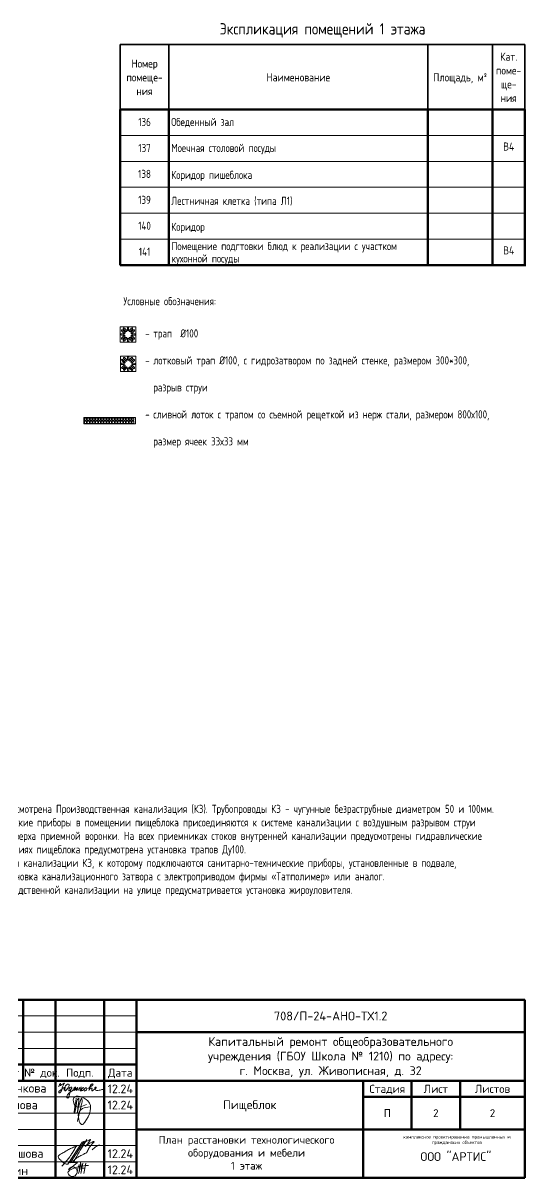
# Model space of a CAD drawing. Header units: millimetres. Extents: x -215207 to 92095, y -30385 to 123050.
# Drawn here: x -135682 to -120146, y 392 to 36053 of the extents above; entities that cross this region are included whole.
import ezdxf
from ezdxf.enums import TextEntityAlignment as Align

# ---------------------------------------------------------------- set-up
doc = ezdxf.new("R2010")
doc.units = ezdxf.units.MM
for name, color, linetype in [('_Стадия Р', 230, 'Continuous'), ('ТХ-Вода (ВК)', 170, 'Continuous'), ('ТХ_размеры', 7, 'Continuous')]:
    doc.layers.add(name, color=color, linetype=linetype)
for name, color, linetype, lineweight in [('АР_Подписи', 8, 'Continuous', 15), ('Графика', 7, 'Continuous', 20), ('ДОНМ_ТХ_(ВК)', 150, 'Continuous', 20), ('ОФ_подписи', 8, 'Continuous', 13), ('ОФ_рамка', 7, 'Continuous', 50)]:
    doc.layers.add(name, color=color, linetype=linetype, lineweight=lineweight)
for name, color, linetype, lineweight, true_color in [('подпись', 7, 'Continuous', 9, 0x003f7f), ('ТХ ВК Аннотации', 7, 'Continuous', 20, 0x4c9a9a), ('ТХ ВК Аннотации_2', 7, 'Continuous', 20, 0x4c9a9a)]:
    doc.layers.add(name, color=color, linetype=linetype, lineweight=lineweight, true_color=true_color)
doc.styles.add('GOST 2.304 type A_3', font='GOST2304A.ttf', dxfattribs={"height": 2.5})
doc.styles.add('GOST Common_3', font='GOST_Common.ttf', dxfattribs={"width": 0.9, "height": 2.5})
doc.styles.add('GOST Common_4', font='GOST_Common.ttf', dxfattribs={"width": 0.9, "height": 3.5})
doc.styles.add('PDF ISOCPEUR', font='isocpeur.ttf')
doc.styles.add('ГОСТ 2.304', font='CS_Gost2304.shx')

# ---------------------------------------------------------------- blocks, each defined once
blk = doc.blocks.new('трап')
at = {"layer": 'ТХ ВК Аннотации'}
for p, q in [((34771, 62036), (34531, 62036)), ((34532, 62035), (34532, 61795)), ((34550, 61926), (34583, 61925)), ((34582, 61905), (34550, 61906)), ((34590, 61935), (34554, 61971)), ((34554, 61859), (34590, 61895)), ((34567, 61986), (34603, 61949)), ((34604, 61881), (34568, 61845)), ((34618, 61964), (34581, 62000)), ((34596, 62014), (34632, 61978)), ((34642, 61986), (34642, 62018)), ((34662, 62018), (34662, 61986)), ((34671, 61978), (34707, 62014)), ((34721, 62000), (34685, 61964)), ((34699, 61949), (34736, 61986)), ((34736, 61845), (34700, 61881)), ((34750, 61971), (34714, 61935)), ((34714, 61895), (34750, 61859)), ((34723, 61925), (34756, 61924)), ((34756, 61904), (34723, 61905)), ((34772, 61795), (34772, 62035)), ((34532, 61795), (34772, 61795)), ((34582, 61831), (34618, 61867)), ((34632, 61853), (34596, 61817)), ((34643, 61812), (34643, 61845)), ((34663, 61845), (34663, 61812)), ((34708, 61817), (34672, 61853)), ((34686, 61867), (34722, 61831))]:
    blk.add_line(p, q, dxfattribs=at)
for centre, start, end in [((34550, 61916), 89.6219, 269.6219), ((34560, 61978), 45, 225), ((34589, 62007), 45, 225), ((34582, 61915), 269.6219, 89.6219), ((34597, 61942), 225, 45), ((34597, 61888), 315, 135), ((34625, 61971), 225, 45), ((34652, 62018), 0, 180), ((34652, 61986), 180, 0), ((34678, 61971), 135, 315), ((34707, 61942), 135, 315), ((34707, 61888), 45, 225), ((34714, 62007), 315, 135), ((34723, 61915), 89.6219, 269.6219), ((34743, 61978), 315, 135), ((34756, 61914), 269.6219, 89.6219), ((34561, 61852), 135, 315), ((34589, 61824), 135, 315), ((34625, 61860), 315, 135), ((34653, 61845), 0, 180), ((34653, 61812), 180, 0), ((34679, 61860), 45, 225), ((34715, 61824), 225, 45), ((34743, 61852), 225, 45)]:
    blk.add_arc(centre, 10, start, end, dxfattribs=at)
for points, knots in [([(34533, 62034), (34533, 62034), (34533, 62034), (34533, 62034), (34533, 62034), (34532, 62035), (34532, 62035), (34532, 62035), (34532, 62035), (34532, 62035), (34532, 62035), (34532, 62035), (34531, 62036), (34531, 62036), (34531, 62036)], [0, 0, 0, 0, 0.142857, 0.285714, 0.357143, 0.428571, 0.5, 0.571429, 0.642857, 0.714286, 0.785714, 0.857143, 0.928571, 1, 1, 1, 1]), ([(34771, 62036), (34771, 62036), (34771, 62036), (34771, 62035), (34771, 62035), (34771, 62035), (34771, 62035), (34771, 62035), (34771, 62035), (34771, 62035), (34770, 62034), (34770, 62034), (34770, 62034), (34770, 62034), (34769, 62034)], [0, 0, 0, 0, 0.071429, 0.142857, 0.214286, 0.285714, 0.357143, 0.428571, 0.5, 0.571429, 0.642857, 0.714286, 0.857143, 1, 1, 1, 1]), ([(34532, 61795), (34532, 61795), (34532, 61795), (34532, 61795), (34532, 61795), (34532, 61795), (34532, 61795), (34533, 61796), (34533, 61796), (34533, 61796), (34533, 61796), (34533, 61796), (34534, 61797), (34534, 61797), (34534, 61797)], [0, 0, 0, 0, 0.071429, 0.142857, 0.214286, 0.285714, 0.357143, 0.428571, 0.5, 0.571429, 0.642857, 0.714286, 0.857143, 1, 1, 1, 1]), ([(34770, 61797), (34770, 61797), (34770, 61797), (34771, 61796), (34771, 61796), (34771, 61796), (34771, 61796), (34771, 61796), (34772, 61795), (34772, 61795), (34772, 61795), (34772, 61795), (34772, 61795), (34772, 61795), (34772, 61795)], [0, 0, 0, 0, 0.142857, 0.285714, 0.357143, 0.428571, 0.5, 0.571429, 0.642857, 0.714286, 0.785714, 0.857143, 0.928571, 1, 1, 1, 1])]:
    blk.add_open_spline(points, degree=3, knots=knots, dxfattribs=at)
blk = doc.blocks.new('трап под посудомойку')
at = {"layer": 'ТХ ВК Аннотации_2', "color": 30}
for p, q in [((299, 300), (-1, 300)), ((0, 299), (0, 0)), ((44, 238), (89, 192)), ((107, 210), (62, 255)), ((79, 273), (125, 228)), ((138, 238), (138, 279)), ((163, 279), (163, 238)), ((173, 228), (219, 273)), ((236, 255), (191, 210)), ((209, 192), (254, 238)), ((299, 0), (299, 299)), ((0, 0), (299, 0)), ((63, 138), (22, 138)), ((23, 163), (63, 163)), ((72, 174), (27, 219)), ((27, 80), (72, 125)), ((90, 108), (45, 62)), ((62, 45), (108, 90)), ((125, 72), (80, 27)), ((138, 21), (138, 62)), ((163, 62), (163, 21)), ((219, 27), (174, 72)), ((192, 90), (237, 45)), ((255, 62), (210, 108)), ((272, 219), (227, 174)), ((227, 125), (272, 80)), ((279, 136), (238, 137)), ((239, 162), (279, 161))]:
    blk.add_line(p, q, dxfattribs=at)
for centre, start, end in [((35, 229), 45, 225), ((71, 264), 45, 225), ((116, 219), 225, 45), ((150, 279), 0, 180), ((150, 238), 180, 0), ((182, 219), 135, 315), ((227, 264), 315, 135), ((263, 229), 315, 135), ((23, 151), 89.6219, 269.6219), ((36, 71), 135, 315), ((71, 36), 135, 315), ((63, 150), 269.6219, 89.6219), ((81, 183), 225, 45), ((81, 116), 315, 135), ((116, 81), 315, 135), ((151, 62), 0, 180), ((151, 21), 180, 0), ((183, 81), 45, 225), ((218, 183), 135, 315), ((218, 116), 45, 225), ((228, 36), 225, 45), ((239, 149), 89.6219, 269.6219), ((264, 71), 225, 45), ((279, 149), 269.6219, 89.6219)]:
    blk.add_arc(centre, 12.5, start, end, dxfattribs=at)
for points, knots in [([(2, 298), (2, 298), (1, 298), (1, 298), (1, 299), (0, 299), (0, 299), (0, 299), (0, 300), (0, 300), (0, 300), (-1, 300), (-1, 300), (-1, 300), (-1, 300)], [0, 0, 0, 0, 0.142857, 0.285714, 0.357143, 0.428571, 0.5, 0.571429, 0.642857, 0.714286, 0.785714, 0.857143, 0.928571, 1, 1, 1, 1]), ([(299, 300), (299, 300), (299, 300), (299, 300), (298, 300), (298, 300), (298, 300), (298, 299), (298, 299), (298, 299), (297, 299), (297, 298), (297, 298), (296, 298), (296, 298)], [0, 0, 0, 0, 0.071429, 0.142857, 0.214286, 0.285714, 0.357143, 0.428571, 0.5, 0.571429, 0.642857, 0.714286, 0.857143, 1, 1, 1, 1]), ([(0, 0), (0, 0), (0, 0), (0, 0), (0, 0), (0, 0), (0, 0), (1, 1), (1, 1), (1, 1), (1, 1), (2, 2), (2, 2), (2, 2), (2, 2)], [0, 0, 0, 0, 0.071429, 0.142857, 0.214286, 0.285714, 0.357143, 0.428571, 0.5, 0.571429, 0.642857, 0.714286, 0.857143, 1, 1, 1, 1]), ([(297, 2), (297, 2), (297, 2), (298, 2), (298, 1), (298, 1), (298, 1), (299, 1), (299, 0), (299, 0), (299, 0), (299, 0), (299, 0), (299, 0), (299, 0)], [0, 0, 0, 0, 0.142857, 0.285714, 0.357143, 0.428571, 0.5, 0.571429, 0.642857, 0.714286, 0.785714, 0.857143, 0.928571, 1, 1, 1, 1])]:
    blk.add_open_spline(points, degree=3, knots=knots, dxfattribs=at)
blk = doc.blocks.new('Сливной лоток 800х100')
at = {"color": 0}
for points in [[(-274932, 62720), (-274132, 62720), (-274132, 62820), (-274932, 62820)], [(-274922, 62777), (-274889, 62777), (-274889, 62810), (-274922, 62810)], [(-274879, 62777), (-274846, 62777), (-274846, 62810), (-274879, 62810)], [(-274836, 62777), (-274803, 62777), (-274803, 62810), (-274836, 62810)], [(-274793, 62777), (-274760, 62777), (-274760, 62810), (-274793, 62810)], [(-274750, 62777), (-274717, 62777), (-274717, 62810), (-274750, 62810)], [(-274707, 62777), (-274674, 62777), (-274674, 62810), (-274707, 62810)], [(-274664, 62777), (-274631, 62777), (-274631, 62810), (-274664, 62810)], [(-274621, 62777), (-274588, 62777), (-274588, 62810), (-274621, 62810)], [(-274578, 62777), (-274545, 62777), (-274545, 62810), (-274578, 62810)], [(-274535, 62777), (-274502, 62777), (-274502, 62810), (-274535, 62810)], [(-274492, 62777), (-274459, 62777), (-274459, 62810), (-274492, 62810)], [(-274449, 62777), (-274416, 62777), (-274416, 62810), (-274449, 62810)], [(-274406, 62777), (-274373, 62777), (-274373, 62810), (-274406, 62810)], [(-274363, 62777), (-274330, 62777), (-274330, 62810), (-274363, 62810)], [(-274320, 62777), (-274287, 62777), (-274287, 62810), (-274320, 62810)], [(-274277, 62777), (-274244, 62777), (-274244, 62810), (-274277, 62810)], [(-274234, 62777), (-274201, 62777), (-274201, 62810), (-274234, 62810)], [(-274191, 62777), (-274158, 62777), (-274158, 62810), (-274191, 62810)], [(-274922, 62730), (-274889, 62730), (-274889, 62763), (-274922, 62763)], [(-274879, 62730), (-274846, 62730), (-274846, 62763), (-274879, 62763)], [(-274836, 62730), (-274803, 62730), (-274803, 62763), (-274836, 62763)], [(-274793, 62730), (-274760, 62730), (-274760, 62763), (-274793, 62763)], [(-274750, 62730), (-274717, 62730), (-274717, 62763), (-274750, 62763)], [(-274707, 62730), (-274674, 62730), (-274674, 62763), (-274707, 62763)], [(-274664, 62730), (-274631, 62730), (-274631, 62763), (-274664, 62763)], [(-274621, 62730), (-274588, 62730), (-274588, 62763), (-274621, 62763)], [(-274578, 62730), (-274545, 62730), (-274545, 62763), (-274578, 62763)], [(-274535, 62730), (-274502, 62730), (-274502, 62763), (-274535, 62763)], [(-274492, 62730), (-274459, 62730), (-274459, 62763), (-274492, 62763)], [(-274449, 62730), (-274416, 62730), (-274416, 62763), (-274449, 62763)], [(-274406, 62730), (-274373, 62730), (-274373, 62763), (-274406, 62763)], [(-274363, 62730), (-274330, 62730), (-274330, 62763), (-274363, 62763)], [(-274320, 62730), (-274287, 62730), (-274287, 62763), (-274320, 62763)], [(-274277, 62730), (-274244, 62730), (-274244, 62763), (-274277, 62763)], [(-274234, 62730), (-274201, 62730), (-274201, 62763), (-274234, 62763)], [(-274191, 62730), (-274158, 62730), (-274158, 62763), (-274191, 62763)]]:
    blk.add_lwpolyline(points, close=True, dxfattribs=at)
blk = doc.blocks.new('П_Зыкин')
at = {"layer": 'ОФ_подписи', "color": 152, "ltscale": 100, "true_color": 0x0061c2, "transparency": 33554687}
for p, q in [((142, 249), (62, -174)), ((102, 37), (218, 37)), ((258, 249), (178, -174))]:
    blk.add_line(p, q, dxfattribs=at)
blk.add_lwpolyline([(-462, 273), (-74, 273), (-446, -30)], dxfattribs=at)
for centre, radius, start, end in [((-271, -94), 186, 314.2393, 159.9348), ((345, -1372), 1523, 88.8758, 117.8788), ((1109, -252), 1204, 158.7593, 174.231), ((-1024, 224), 1068, 337.8144, 2.8859), ((-849, 72), 852, 342.8308, 7.4815), ((-9, 182), 4.48, 8.9691, 155.6551), ((-643, 22), 732, 344.4555, 20.462), ((-318, -169), 151, 108.7568, 173.4251), ((-287, -115), 185, 191.5358, 322.3512)]:
    blk.add_arc(centre, radius, start, end, dxfattribs=at)
blk = doc.blocks.new('П_Лукашова')
at = {"layer": 'ОФ_подписи', "color": 152, "true_color": 0x0061c2}
for p, q in [((286, 371), (-156, -307)), ((283, 370), (218, 338)), ((221, 339), (-221, -339))]:
    blk.add_line(p, q, dxfattribs=at)
for points in [[(366, 415), (236, 213), (85, -37), (-50, -300)], [(221, 301), (344, 360), (434, 401), (475, 416), (464, 395), (420, 336), (342, 232), (310, 203), (337, 221), (420, 283), (490, 322), (558, 352), (576, 358), (491, 240), (403, 113), (374, 49), (360, 20)], [(-221, -339), (-276, -344), (-368, -289), (-446, -221), (-505, -166), (-522, -116), (-412, -16), (-295, 56), (-173, 120), (-49, 179), (33, 216), (87, 237), (52, 221), (11, 167), (-59, 51), (-126, -52), (-177, -132), (-256, -231), (-409, -409)], [(360, 20), (294, -18), (203, -65), (91, -124), (-73, -248)], [(530, 102), (646, 199), (748, 254)]]:
    blk.add_spline(points, degree=3, dxfattribs=at)
blk = doc.blocks.new('Подпись_Юденкова')
at = {"layer": 'подпись', "lineweight": 9, "ltscale": 100}
for points in [[(22993, 30356), (23239, 30949), (23303, 31029), (23256, 30758), (23256, 30596), (23353, 30630), (24104, 31053), (24011, 30925), (23747, 30346), (23503, 29561), (23376, 29349), (23019, 29183), (22973, 29244), (23133, 29540), (23399, 29749), (23841, 30112), (24051, 30232), (24263, 30313), (24263, 30200), (24226, 29934), (24216, 29561), (24741, 30013), (25049, 30593), (25025, 30811), (24730, 30853), (24320, 30538), (24111, 30083), (24067, 29668)], [(25332, 29860), (25517, 30062), (25517, 30305), (25382, 30310), (25071, 30041), (24991, 29788), (24980, 29566), (25397, 29843), (25608, 30110), (25373, 29700), (25302, 29477), (25074, 28616), (24772, 28132), (24621, 28191), (24558, 28346), (24843, 28916), (25563, 29497), (26206, 30012), (26340, 30153), (26340, 30270), (26222, 30270), (25983, 29943), (26051, 29602), (26285, 29804), (26401, 29915), (26760, 30195), (26685, 30085), (26575, 29585), (26539, 29824), (26678, 29859), (27018, 29990), (27226, 30232), (27007, 29903), (27007, 29564)], [(27460, 30381), (27291, 29499), (27401, 29740), (27861, 30203), (27780, 30161), (27595, 30006), (27490, 29723), (27540, 29563), (27873, 29759), (28093, 29948), (28236, 30064), (28166, 30026), (28112, 29952), (28123, 29526), (28364, 29646), (28544, 29879), (28503, 30152), (28308, 30142), (28118, 30044)], [(28786, 30010), (29343, 30407), (29580, 30557), (29831, 30882), (29689, 30926), (29343, 30732), (29284, 30653), (29124, 30141), (28984, 29597), (29221, 29994), (29583, 30086), (29583, 29985), (29549, 29745), (29578, 29550), (29888, 29755), (30123, 29925), (30390, 30178), (30357, 30278), (30249, 30277), (30172, 30171), (30238, 29769), (30461, 29621), (31023, 29671), (31728, 29856)]]:
    blk.add_spline(points, degree=3, dxfattribs=at)
blk = doc.blocks.new('Штамп Живописная')
at = {"layer": 'АР_Подписи', "color": 152, "true_color": 0x0061c2}
for points in [[(-12068, 4947), (-12410, 4740), (-12284, 4398), (-12214, 4472), (-12126, 5129), (-12559, 5218), (-12515, 4975), (-12168, 5014)], [(-12480, 5207), (-12537, 4744), (-12480, 4994), (-12437, 5170), (-12406, 5209), (-12403, 5119), (-12449, 4767), (-12352, 5141), (-12315, 5224), (-12301, 5141), (-12324, 4994), (-12441, 4496)]]:
    blk.add_spline(points, degree=3, dxfattribs=at)
at = {"layer": 'ОФ_рамка', "ltscale": 100, "transparency": 33554636}
for p, q in [((-17120, 8249), (1380, 8249)), ((-17120, 2749), (-17120, 8249)), ((-16120, 8249), (-16120, 5749)), ((-15120, 8249), (-15120, 2749)), ((-14120, 8249), (-14120, 5749)), ((-13120, 8249), (-13120, 2749)), ((-11620, 8249), (-11620, 2749)), ((-10620, 2749), (-10620, 8248)), ((1380, 2749), (1380, 8249)), ((-10620, 7249), (1380, 7249)), ((-17120, 6249), (-10620, 6249)), ((-17120, 5749), (1380, 5749)), ((-2120, 5749), (-2120, 4249)), ((-620, 5749), (-620, 4249)), ((-3620, 5249), (1380, 5249)), ((-10620, 4249), (1380, 4249)), ((-17120, 2749), (1380, 2749))]:
    blk.add_line(p, q, dxfattribs=at)
at = {"layer": 'ОФ_рамка', "lineweight": 15, "ltscale": 100, "transparency": 33554636}
for p, q in [((-17120, 7749), (-10620, 7749)), ((-17120, 7249), (-10620, 7249)), ((-17120, 6749), (-10620, 6749)), ((-17120, 5249), (-10620, 5249)), ((-17120, 4749), (-10620, 4749)), ((-17120, 4249), (-10620, 4249)), ((-17120, 3749), (-10620, 3749)), ((-17120, 3249), (-10620, 3249))]:
    blk.add_line(p, q, dxfattribs=at)
at = {"layer": 'ОФ_рамка', "ltscale": 100, "transparency": 33554636}
blk.add_lwpolyline([(-3620, 5749), (-3620, 2749)], dxfattribs=at)
at = {"color": 150, "xscale": 0.1556073717997905, "yscale": 0.1556073717997905, "zscale": 0.1556073717997905}
blk.add_blockref('Подпись_Юденкова', (-16598, 838), dxfattribs=at)
at = {"layer": 'ОФ_рамка', "transparency": 33554636}
for name, p, xscale, yscale, zscale in [('П_Лукашова', (-12515, 3517), 1.000890068666615, 1.000890068666615, 1.000890068666615), ('П_Зыкин', (-12383, 3018), 0.7551483182031096, 0.7551483182031096, 0.7551483182031096)]:
    blk.add_blockref(name, p, dxfattribs=dict(at, xscale=xscale, yscale=yscale, zscale=zscale))
at = {"layer": '_Стадия Р', "color": 1, "lineweight": 15, "ltscale": 100, "transparency": 33554636, "insert": (-4620, 7749), "char_height": 275, "width": 12000, "attachment_point": 5, "style": 'PDF ISOCPEUR'}
blk.add_mtext('{\\C0;708/П-24-АНО-ТХ1.2}', dxfattribs=at)
at = {"layer": '_Стадия Р', "color": 7, "linetype": 'Continuous', "transparency": 33554687, "insert": (-2870, 4749), "char_height": 250, "width": 1500, "attachment_point": 5, "style": 'PDF ISOCPEUR'}
blk.add_mtext('П', dxfattribs=at)
at = {"layer": 'ОФ_рамка', "color": 7, "linetype": 'Continuous', "transparency": 33554687, "style": 'PDF ISOCPEUR'}
for s, p in [('Изм.', (-16620, 5999)), ('Кол.уч.', (-15620, 5999)), ('Лист', (-14620, 5999)), (' № док.', (-13620, 5999)), ('Подп.', (-12370, 5999)), ('Дата', (-11120, 5999)), ('Стадия', (-2870, 5499)), ('Лист', (-1370, 5499)), ('Листов', (380, 5499))]:
    blk.add_text(s, height=250, dxfattribs=at).set_placement(p, align=Align.MIDDLE_CENTER)
at = {"layer": 'ОФ_рамка', "color": 7, "transparency": 33554687, "style": 'PDF ISOCPEUR'}
for s, p in [('Разработал', (-17038, 5417)), ('ГАП', (-17038, 4902)), ('Н.Контроль', (-17038, 3402)), ('ГИП', (-17038, 2902))]:
    blk.add_text(s, height=250, dxfattribs=at).set_placement(p)
at = {"layer": 'ОФ_рамка', "lineweight": 15, "ltscale": 100, "transparency": 33554636, "char_height": 270, "width": 9013.53, "attachment_point": 5, "style": 'PDF ISOCPEUR'}
for s, insert in [('Капитальный ремонт общеобразовательного\\Pучреждения (ГБОУ Школа № 1210) по адресу: \\Pг. Москва, ул. Живописная, д. 32', (-4620, 6473)), ('Пищеблок', (-7120, 4973))]:
    blk.add_mtext(s, dxfattribs=dict(at, insert=insert))
at = {"layer": 'ОФ_рамка', "color": 7, "linetype": 'Continuous', "transparency": 33554687, "char_height": 270, "style": 'PDF ISOCPEUR'}
for s, insert, width, attachment_point in [('Юденкова', (-15040, 5499), 2000, 4), ('12.24', (-11120, 5499), 1000, 5), ('Фролова', (-15054, 4968), 2000, 4), ('12.24', (-11120, 4999), 1000, 5), ('Лукашова', (-15054, 3468), 2000, 4), ('12.24', (-11120, 3499), 1000, 5), ('Зыкин', (-15054, 2968), 2000, 4), ('12.24', (-11120, 2999), 1000, 5)]:
    blk.add_mtext(s, dxfattribs=dict(at, insert=insert, width=width, attachment_point=attachment_point))
at = {"layer": 'ОФ_рамка', "color": 7, "transparency": 33554687, "attachment_point": 5, "style": 'PDF ISOCPEUR'}
for s, insert, char_height, width in [('комплексное проектирование промышленных и гражданских объектов', (-718, 3918), 100, 3141.16), ('ООО "АРТИС"', (-751, 3407), 270, 3189.42)]:
    blk.add_mtext(s, dxfattribs=dict(at, insert=insert, char_height=char_height, width=width))

msp = doc.modelspace()

# ---------------------------------------------------------------- linework, layer by layer
at = {"layer": 'Графика', "lineweight": 35}
for p, q in [((-132679, 35391.6), (-132679, 33386.9)), ((-132679, 35391.6), (-120178.1, 35391.6)), ((-131179, 35391.6), (-131179, 33386.9)), ((-123179, 35391.6), (-123179, 33386.9)), ((-121179, 35391.6), (-121179, 33386.9)), ((-120179, 35391.6), (-120179, 33386.9))]:
    msp.add_line(p, q, dxfattribs=at)
at = {"layer": 'Графика', "lineweight": 20}
for p, q in [((-120178.1, 35391.6), (-120178.1, 33386.9)), ((-131179, 33386.9), (-132679, 33386.9)), ((-123179, 33386.9), (-131179, 33386.9)), ((-121179, 33386.9), (-123179, 33386.9)), ((-120179, 33386.9), (-121179, 33386.9))]:
    msp.add_line(p, q, dxfattribs=at)
at = {"layer": 'Графика', "lineweight": 50}
for p, q in [((-131179, 33386.9), (-132679, 33386.9)), ((-132679, 33386.9), (-132679, 32585.1)), ((-123179, 33386.9), (-131179, 33386.9)), ((-131179, 33386.9), (-131179, 32585.1)), ((-121179, 33386.9), (-123179, 33386.9)), ((-123179, 33386.9), (-123179, 32585.1)), ((-120179, 33386.9), (-121179, 33386.9)), ((-121179, 33386.9), (-121179, 32585.1)), ((-120179, 33386.9), (-120179, 32585.1)), ((-132679, 32585.1), (-132679, 31783.3)), ((-131179, 32585.1), (-131179, 31783.3)), ((-123179, 32585.1), (-123179, 31783.3)), ((-121179, 32585.1), (-121179, 31783.3)), ((-120179, 32585.1), (-120179, 31783.3)), ((-132679, 31783.3), (-132679, 30981.4)), ((-131179, 31783.3), (-131179, 30981.4)), ((-123179, 31783.3), (-123179, 30981.4)), ((-121179, 31783.3), (-121179, 30981.4)), ((-120179, 31783.3), (-120179, 30981.4)), ((-132679, 30981.4), (-132679, 30179.6)), ((-131179, 30981.4), (-131179, 30179.6)), ((-123179, 30981.4), (-123179, 30179.6)), ((-121179, 30981.4), (-121179, 30179.6)), ((-120179, 30981.4), (-120179, 30179.6)), ((-132679, 30179.6), (-132679, 28575.9)), ((-131179, 30179.6), (-131179, 28575.9)), ((-123179, 30179.6), (-123179, 28575.9)), ((-121179, 30179.6), (-121179, 28575.9)), ((-120179, 30179.6), (-120179, 28575.9)), ((-120146.4, 28575.9), (-132679, 28575.9))]:
    msp.add_line(p, q, dxfattribs=at)
at = {"layer": 'Графика', "lineweight": 13}
for p, q in [((-131179, 32585.1), (-132679, 32585.1)), ((-123179, 32585.1), (-131179, 32585.1)), ((-121179, 32585.1), (-123179, 32585.1)), ((-120179, 32585.1), (-121179, 32585.1)), ((-131179, 31783.3), (-132679, 31783.3)), ((-123179, 31783.3), (-131179, 31783.3)), ((-121179, 31783.3), (-123179, 31783.3)), ((-120179, 31783.3), (-121179, 31783.3)), ((-131179, 30981.4), (-132679, 30981.4)), ((-123179, 30981.4), (-131179, 30981.4)), ((-121179, 30981.4), (-123179, 30981.4)), ((-120179, 30981.4), (-121179, 30981.4)), ((-131179, 30179.6), (-132679, 30179.6)), ((-123179, 30179.6), (-131179, 30179.6)), ((-121179, 30179.6), (-123179, 30179.6)), ((-120179, 30179.6), (-121179, 30179.6)), ((-131179, 29377.7), (-132679, 29377.7)), ((-123179, 29377.7), (-131179, 29377.7)), ((-121179, 29377.7), (-123179, 29377.7)), ((-120179, 29377.7), (-121179, 29377.7))]:
    msp.add_line(p, q, dxfattribs=at)

# ---------------------------------------------------------------- block references
at = {"layer": 'ДОНМ_ТХ_(ВК)', "xscale": 2, "yscale": 2, "zscale": 2}
msp.add_blockref('Сливной лоток 800х100', (416058.7, -101766.8), dxfattribs=at)
at = {"layer": 'ОФ_рамка', "linetype": 'ByBlock'}
msp.add_blockref('Штамп Живописная', (-121558.7, -2357.6), dxfattribs=at)
at = {"layer": 'ТХ ВК Аннотации_2', "xscale": 1.586666666666501, "yscale": 1.586666666666501, "zscale": 1.586666666666501}
msp.add_blockref('трап под посудомойку', (-132675.7, 25289.4), dxfattribs=at)
at = {"layer": 'ТХ-Вода (ВК)', "color": 0, "xscale": 2, "yscale": 2, "zscale": 2}
msp.add_blockref('трап', (-201744.8, -97393.9), dxfattribs=at)

# ---------------------------------------------------------------- texts
at = {"layer": 'Графика'}
for s, insert, char_height, width, attachment_point, line_spacing_factor, style in [('Экспликация помещений 1 этажа', (-126428.6, 36050.6), 350, 7640.414, 2, 1.022761, 'GOST Common_4'), ('Кат.\\Pпоме-\\Pще-\\Pния', (-120679, 35142.1), 250, 962.447, 2, 1.022761, 'GOST Common_3'), ('Номер\\Pпомеще-\\Pния', (-131929, 34929), 250, 1418.025, 2, 1.022761, 'GOST Common_3'), ('Наименование', (-127179, 34502.9), 250, 2353.318, 2, 1.022761, 'GOST Common_3'), ('Площадь, м\\fGOST Common|b0|i0|c238|p34|;\\W.9;²', (-122179, 34502.9), 250, 2009.372, 2, 1.022761, 'GOST Common_3'), ('136', (-131929, 33125), 250, 509.601, 2, 0.919238, 'GOST 2.304 type A_3'), ('Обеденный зал ', (-131104, 33125), 250, 3946.374, 1, 0.919238, 'GOST 2.304 type A_3'), ('137', (-131929, 32323.1), 250, 488.368, 2, 0.919238, 'GOST 2.304 type A_3'), ('Моечная столовой посуды', (-131104, 32323.1), 250, 7847.231, 1, 0.919238, 'GOST 2.304 type A_3'), ('{\\W0.9;В4}', (-120679, 32366), 250, 184.042, 2, 1.022761, 'GOST Common_3'), ('138', (-131929, 31521.3), 250, 509.601, 2, 0.919238, 'GOST 2.304 type A_3'), ('Коридор пишеблока ', (-131104, 31490.6), 250, 6168.289, 1, 0.919238, 'GOST 2.304 type A_3'), ('139', (-131929, 30719.4), 250, 509.601, 2, 0.919238, 'GOST 2.304 type A_3'), ('Лестничная клетка (типа Л1)', (-131104, 30688.8), 250, 6168.289, 1, 0.919238, 'GOST 2.304 type A_3'), ('140', (-131929, 29917.6), 250, 509.601, 2, 0.919238, 'GOST 2.304 type A_3'), ('Коридор ', (-131104, 29887), 250, 6168.289, 1, 0.919238, 'GOST 2.304 type A_3'), ('Помещение подгтовки блюд к реализации с участком кухонной посуды', (-131092.8, 29291.7), 250, 8072.516, 1, 0.919238, 'GOST 2.304 type A_3'), ('141', (-131929, 29115.8), 250, 509.601, 2, 0.919238, 'GOST 2.304 type A_3'), ('{\\W0.9;В4}', (-120679, 29158.6), 250, 184.042, 2, 1.022761, 'GOST Common_3')]:
    msp.add_mtext(s, dxfattribs=dict(at, insert=insert, char_height=char_height, width=width, attachment_point=attachment_point, line_spacing_factor=line_spacing_factor, style=style))
at = {"layer": 'ОФ_рамка', "lineweight": 15, "ltscale": 100, "transparency": 33554636, "char_height": 240, "attachment_point": 5, "style": 'PDF ISOCPEUR'}
for s, insert, width in [('{\\C0;2}', (-122929, 2391.6), 1500), ('{\\C0;2}', (-121179, 2391.6), 2000), ('{\\C0;План расстановки технологического оборудования и мебели\\P1 этаж}', (-128779, 1168), 7000)]:
    msp.add_mtext(s, dxfattribs=dict(at, insert=insert, width=width))
at = {"layer": 'ТХ_размеры', "ltscale": 100, "char_height": 250, "attachment_point": 1, "line_spacing_factor": 2, "style": 'ГОСТ 2.304'}
for s, width, insert in [('Условные обозначения:', 16884.964, (-132582.1, 27589.7)), ('\\pi-250,l1000,t1000;-^Iтрап  Ø100\\P-^Iлотковый трап Ø100, с гидрозатвором по задней стенке, размером 300*300, разрыв струи\\P-^Iсливной лоток с трапом со съемной рещеткой из нерж стали, размером 800х100, размер ячеек 33х33 мм', 11448.233, (-132657.7, 26595.5))]:
    msp.add_mtext_dynamic_manual_height_columns(s, width=width, gutter_width=25, heights=[0], dxfattribs=dict(at, insert=insert))
at = {"layer": 'ТХ_размеры', "ltscale": 100, "insert": (-138377, 12329.6), "char_height": 250, "attachment_point": 1, "style": 'ГОСТ 2.304'}
msp.add_mtext_dynamic_manual_height_columns('Примечание:\\PВ пищеблоке предусмотрена Производственная канализация (К3). Трубопроводы К3 - чугунные безраструбные диаметром 50 и 100мм.\\PСанитарно-технические{\\Fcs_gost2304|c128; }приборы{\\Fcs_gost2304|c128; }в{\\Fcs_gost2304|c128; }помещении{\\Fcs_gost2304|c128; }пищеблока присоединяются{\\Fcs_gost2304|c128; }к{\\Fcs_gost2304|c128; }системе{\\Fcs_gost2304|c128; }канализации{\\Fcs_gost2304|c128; }с{\\Fcs_gost2304|c128; }воздушным{\\Fcs_gost2304|c128; }разрывом{\\Fcs_gost2304|c128; }струи{\\Fcs_gost2304|c128; }не{\\Fcs_gost2304|c128; }менее{\\Fcs_gost2304|c128; 20}мм{\\Fcs_gost2304|c128; }от верха{\\Fcs_gost2304|c128; }приемной{\\Fcs_gost2304|c128; }воронки{\\Fcs_gost2304|c128;. }На{\\Fcs_gost2304|c128; }всех{\\Fcs_gost2304|c128; }приемниках{\\Fcs_gost2304|c128; }стоков{\\Fcs_gost2304|c128; }внутренней{\\Fcs_gost2304|c128; }канализации предусмотрены{\\Fcs_gost2304|c128; }гидравлические{\\Fcs_gost2304|c128; }затворы{\\Fcs_gost2304|c128;. }В{\\Fcs_gost2304|c128; }помещениях{\\Fcs_gost2304|c128; }пищеблока{\\Fcs_gost2304|c128; }предусмотрена установка{\\Fcs_gost2304|c128; }трапов{\\Fcs_gost2304|c128; }Ду{\\Fcs_gost2304|c128;100.\\P}На{\\Fcs_gost2304|c128; }выпуске{\\Fcs_gost2304|c128; }системы{\\Fcs_gost2304|c128; }канализации{\\Fcs_gost2304|c128; }К{\\Fcs_gost2304|c128;3, }к{\\Fcs_gost2304|c128; }которому{\\Fcs_gost2304|c128; }подключаются{\\Fcs_gost2304|c128; }санитарно-технические{\\Fcs_gost2304|c128; }приборы{\\Fcs_gost2304|c128;, }установленные{\\Fcs_gost2304|c128; }в{\\Fcs_gost2304|c128; }подвале{\\Fcs_gost2304|c128;, }предусмотрена{\\Fcs_gost2304|c128; }установка канализационного{\\Fcs_gost2304|c128; }затвора{\\Fcs_gost2304|c128; }с{\\Fcs_gost2304|c128; }электроприводом{\\Fcs_gost2304|c128; }фирмы{\\Fcs_gost2304|c128; }«Татполимер»{\\Fcs_gost2304|c128; }или{\\Fcs_gost2304|c128; }аналог{\\Fcs_gost2304|c128;.\\P}На{\\Fcs_gost2304|c128; }выпуске{\\Fcs_gost2304|c128; }производственной{\\Fcs_gost2304|c128; }канализации{\\Fcs_gost2304|c128; }на{\\Fcs_gost2304|c128; }улице предусматривается установка{\\Fcs_gost2304|c128; }жироуловителя.', width=16884.964, gutter_width=25, heights=[0], dxfattribs=at)

doc.saveas('drawing.dxf')
